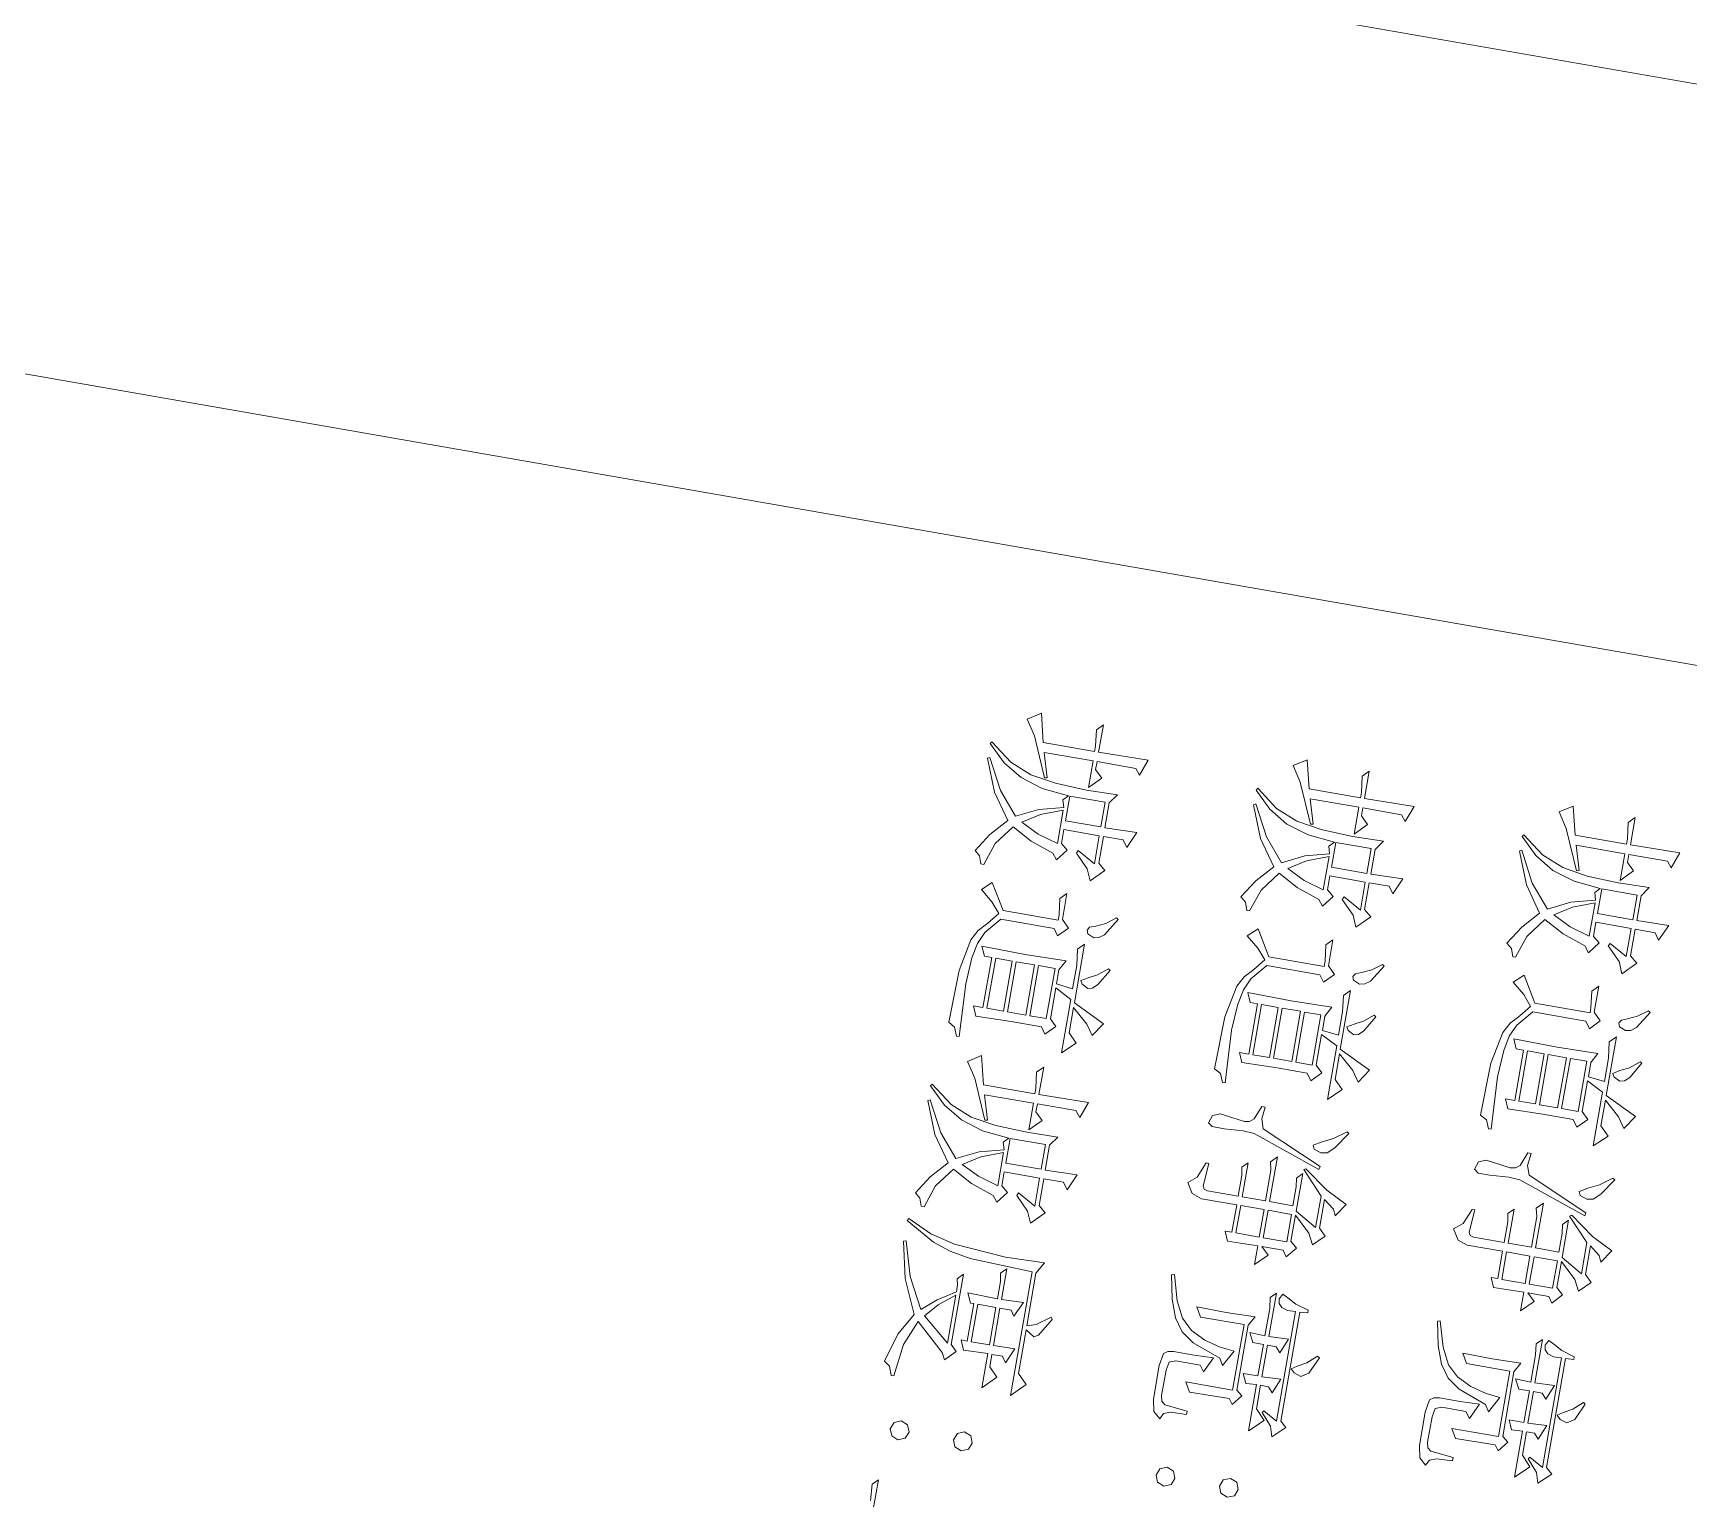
# Model space of a CAD drawing. Extents: x 274235 to 276654, y 142848 to 144425.
# Drawn here: x 276299.43 to 276301.675, y 143174.547 to 143176.533 of the extents above; entities that cross this region are included whole.
import ezdxf

# ---------------------------------------------------------------- set-up
doc = ezdxf.new("R2010")
doc.units = 0
doc.header["$LTSCALE"] = 1.5
doc.layers.get('0').update_dxf_attribs({"linetype": 'CONTINUOUS', "lineweight": 0})
doc.layers.add('_ACM-A-SITE-PAKG', color=1, linetype='CONTINUOUS', lineweight=5)
doc.layers.add('_ACM-A-WALL-FULL', color=6, linetype='CONTINUOUS', lineweight=13)

# ---------------------------------------------------------------- blocks, each defined once
blk = doc.blocks.new('acm_Parking_Truck - Midium Truck 中型货车-1440545-B1_Working')
at = {"layer": '_ACM-A-SITE-PAKG'}
for p, q in [((-1244.9, 9000), (-1244.9, 2287.2)), ((-968.6, 4874.3), (-990.7, 4882.6)), ((-990.7, 4882.6), (-989.8, 4814.6)), ((-976.9, 4867.9), (-968.6, 4874.3)), ((-869.3, 4874.4), (-891.4, 4884.4)), ((-891.4, 4884.4), (-890.5, 4840.5)), ((-878.5, 4868), (-869.3, 4874.4)), ((-770.9, 4879.8), (-772.7, 4877.2)), ((-772.7, 4877.2), (-762.8, 4864)), ((-747.4, 4865.1), (-770.9, 4879.8)), ((-701, 4880.8), (-702.8, 4878.1)), ((-702.8, 4878.1), (-692.3, 4865.2)), ((-679.4, 4867.8), (-701, 4880.8)), ((-628.3, 4884.4), (-649.5, 4840.5)), ((-609.9, 4871.9), (-628.3, 4884.4)), ((-624.2, 4862), (-609.9, 4871.9)), ((-539.1, 4871.6), (-541, 4868.8)), ((-516.7, 4856.3), (-539.1, 4871.6)), ((-443.5, 4884.4), (-458.2, 4855.2)), ((-426, 4872.3), (-443.5, 4884.4)), ((-434.3, 4868.6), (-426, 4872.3)), ((-232.9, 4884.4), (-234.7, 4881.7)), ((-234.7, 4881.7), (-223.2, 4869)), ((-209.9, 4873.9), (-232.9, 4884.4)), ((-203.4, 4864.2), (-209.9, 4873.9)), ((-976.9, 4814.6), (-976.9, 4867.9)), ((-924.5, 4840.5), (-937.4, 4849.7)), ((-937.4, 4849.7), (-936.4, 4807.1)), ((-878.5, 4840.5), (-878.5, 4868)), ((-833.4, 4850.6), (-841.7, 4840.5)), ((-816, 4833.2), (-833.4, 4850.6)), ((-762.8, 4864), (-757.1, 4851.3)), ((-757.1, 4851.3), (-753.9, 4843.2)), ((-742.4, 4858.3), (-747.4, 4865.1)), ((-744.7, 4842.3), (-741, 4851.2)), ((-741, 4851.2), (-742.4, 4858.3)), ((-692.3, 4865.2), (-686.3, 4853.1)), ((-686.3, 4853.1), (-680.8, 4844.2)), ((-673.6, 4861.4), (-679.4, 4867.8)), ((-676.2, 4846.9), (-672, 4855.3)), ((-672, 4855.3), (-673.6, 4861.4)), ((-643.1, 4840.5), (-624.2, 4862)), ((-596.1, 4852.5), (-608.1, 4840.5)), ((-579.6, 4835), (-596.1, 4852.5)), ((-541, 4868.8), (-528.8, 4852.3)), ((-528.8, 4852.3), (-521.7, 4837.7)), ((-508.3, 4847.3), (-516.7, 4856.3)), ((-458.2, 4855.2), (-482.1, 4822.5)), ((-480.3, 4819.7), (-449, 4849.1)), ((-449, 4849.1), (-405.8, 4849.1)), ((-445.3, 4854.6), (-434.3, 4868.6)), ((-405.8, 4854.6), (-445.3, 4854.6)), ((-405.8, 4849.1), (-423.2, 4819.3)), ((-396.6, 4863.8), (-405.8, 4854.6)), ((-381.9, 4849.2), (-396.6, 4863.8)), ((-396.6, 4841.5), (-381.9, 4849.2)), ((-293.6, 4858.6), (-298.9, 4840.5)), ((-289.9, 4858.6), (-293.6, 4858.6)), ((-289, 4847.6), (-289.9, 4858.6)), ((-223.2, 4869), (-216.3, 4856.9)), ((-216.3, 4856.9), (-211.7, 4849.5)), ((-211.7, 4849.5), (-206.7, 4854.6)), ((-206.7, 4854.6), (-203.4, 4864.2)), ((-131.7, 4855.9), (-139.1, 4847.6)), ((-116.1, 4839.3), (-131.7, 4855.9)), ((-890.5, 4840.5), (-924.5, 4840.5)), ((-924.5, 4835), (-890.5, 4835)), ((-924.5, 4786.4), (-924.5, 4835)), ((-890.5, 4835), (-890.5, 4786.4)), ((-841.7, 4840.5), (-878.5, 4840.5)), ((-878.5, 4786.4), (-878.5, 4835)), ((-878.5, 4835), (-839.9, 4835)), ((-839.9, 4835), (-853.7, 4810.2)), ((-850, 4808.3), (-831.4, 4826.5)), ((-831.4, 4826.5), (-816, 4833.2)), ((-753.9, 4843.2), (-749.7, 4840.5)), ((-749.7, 4840.5), (-744.7, 4842.3)), ((-649.5, 4840.5), (-730.4, 4840.5)), ((-730.4, 4840.5), (-722.1, 4832.2)), ((-722.1, 4832.2), (-700.1, 4835)), ((-700.1, 4835), (-667.9, 4835)), ((-680.8, 4844.2), (-676.2, 4846.9)), ((-667.9, 4835), (-670.6, 4812.3)), ((-665.1, 4812.3), (-653.2, 4835)), ((-653.2, 4835), (-579.6, 4835)), ((-608.1, 4840.5), (-643.1, 4840.5)), ((-488.5, 4840.8), (-525.3, 4756.1)), ((-521.7, 4837.7), (-515.2, 4826.7)), ((-517.1, 4745), (-483.9, 4839.9)), ((-515.2, 4826.7), (-510.2, 4829)), ((-510.2, 4829), (-506.9, 4838.6)), ((-506.9, 4838.6), (-508.3, 4847.3)), ((-483.9, 4839.9), (-488.5, 4840.8)), ((-417.7, 4819.3), (-396.6, 4841.5)), ((-373.6, 4828.5), (-381.9, 4819.3)), ((-359.8, 4816.5), (-373.6, 4828.5)), ((-305.5, 4828.3), (-309.2, 4820.9)), ((-298.9, 4840.5), (-305.5, 4828.3)), ((-291.3, 4822.7), (-288.6, 4830.8)), ((-139.1, 4847.6), (-289, 4847.6)), ((-288.6, 4830.8), (-289, 4842.1)), ((-289, 4842.1), (-138.1, 4842.1)), ((-230.1, 4830.7), (-250.3, 4838.9)), ((-250.3, 4838.9), (-249.4, 4812.3)), ((-237.5, 4824.2), (-230.1, 4830.7)), ((-174.9, 4829.7), (-195.2, 4838)), ((-195.2, 4838), (-194.2, 4812.3)), ((-182.3, 4823.3), (-174.9, 4829.7)), ((-138.1, 4842.1), (-149.2, 4822.7)), ((-146.4, 4820.9), (-130.1, 4835.2)), ((-130.1, 4835.2), (-116.1, 4839.3)), ((-989.8, 4814.6), (-1027.5, 4814.6)), ((-1027.5, 4814.6), (-1019.2, 4806.3)), ((-1019.2, 4806.3), (-997.1, 4809.1)), ((-997.1, 4809.1), (-989.8, 4809.1)), ((-989.8, 4809.1), (-989.8, 4738.3)), ((-965.9, 4814.6), (-976.9, 4814.6)), ((-976.9, 4742), (-976.9, 4809.1)), ((-976.9, 4809.1), (-940.1, 4809.1)), ((-955.8, 4824.7), (-965.9, 4814.6)), ((-940.1, 4809.1), (-955.8, 4824.7)), ((-936.4, 4807.1), (-938.3, 4764)), ((-853.7, 4810.2), (-850, 4808.3)), ((-758, 4805.2), (-793.9, 4805.2)), ((-793.9, 4805.2), (-785.6, 4796.9)), ((-747.9, 4815.3), (-758, 4805.2)), ((-735, 4802.5), (-747.9, 4815.3)), ((-690, 4812.3), (-703.8, 4819.6)), ((-703.8, 4819.6), (-702.8, 4763.6)), ((-690.9, 4806.7), (-621.9, 4806.7)), ((-690.9, 4784), (-690.9, 4806.7)), ((-670.6, 4812.3), (-690, 4812.3)), ((-622.8, 4812.3), (-665.1, 4812.3)), ((-613.6, 4821.5), (-622.8, 4812.3)), ((-621.9, 4806.7), (-621.9, 4784)), ((-600.7, 4808.5), (-613.6, 4821.5)), ((-609.9, 4802.1), (-600.7, 4808.5)), ((-482.1, 4822.5), (-480.3, 4819.7)), ((-423.2, 4819.3), (-474.7, 4819.3)), ((-474.7, 4819.3), (-467.4, 4812)), ((-467.4, 4812), (-455.4, 4813.8)), ((-455.4, 4813.8), (-429.7, 4813.8)), ((-429.7, 4813.8), (-429.7, 4781.7)), ((-381.9, 4819.3), (-417.7, 4819.3)), ((-417.7, 4813.8), (-380, 4813.8)), ((-417.7, 4781.7), (-417.7, 4813.8)), ((-380, 4813.8), (-380, 4781.7)), ((-368.1, 4810.9), (-359.8, 4816.5)), ((-368.1, 4781.8), (-368.1, 4810.9)), ((-309.2, 4820.9), (-302.3, 4817.2)), ((-249.4, 4812.3), (-309.2, 4812.3)), ((-309.2, 4812.3), (-301.8, 4804.9)), ((-302.3, 4817.2), (-296.1, 4818.1)), ((-301.8, 4804.9), (-287.1, 4806.7)), ((-296.1, 4818.1), (-291.3, 4822.7)), ((-287.1, 4806.7), (-249.4, 4806.7)), ((-249.4, 4806.7), (-250.3, 4785.6)), ((-237.5, 4812.3), (-237.5, 4824.2)), ((-194.2, 4812.3), (-237.5, 4812.3)), ((-237.5, 4792), (-237.5, 4806.7)), ((-237.5, 4806.7), (-194.2, 4806.7)), ((-194.2, 4806.7), (-194.2, 4786.5)), ((-182.3, 4812.3), (-182.3, 4823.3)), ((-150.1, 4812.3), (-182.3, 4812.3)), ((-182.3, 4806.7), (-118.8, 4806.7)), ((-181.4, 4792), (-182.3, 4806.7)), ((-136.3, 4825.1), (-150.1, 4812.3)), ((-149.2, 4822.7), (-146.4, 4820.9)), ((-118.8, 4806.7), (-136.3, 4825.1)), ((-928.3, 4747.7), (-924.5, 4784.5)), ((-890.5, 4786.4), (-924.5, 4786.4)), ((-924.5, 4784.5), (-918, 4778.1)), ((-859.2, 4786.4), (-878.5, 4786.4)), ((-851.8, 4795.6), (-859.2, 4786.4)), ((-836.2, 4783.6), (-851.8, 4795.6)), ((-844.5, 4777.1), (-836.2, 4783.6)), ((-785.6, 4796.9), (-763.5, 4799.7)), ((-763.5, 4799.7), (-756.2, 4799.7)), ((-756.2, 4799.7), (-756.2, 4723.9)), ((-744.2, 4796.1), (-735, 4802.5)), ((-744.2, 4723), (-744.2, 4796.1)), ((-621.9, 4784), (-690.9, 4784)), ((-609.9, 4760.4), (-609.9, 4802.1)), ((-429.7, 4781.7), (-491.3, 4781.7)), ((-491.3, 4781.7), (-483, 4773.4)), ((-380, 4781.7), (-417.7, 4781.7)), ((-357.9, 4792.1), (-368.1, 4781.8)), ((-342.3, 4776.1), (-357.9, 4792.1)), ((-259.5, 4781.7), (-272.4, 4789)), ((-272.4, 4789), (-271.5, 4749.5)), ((-170.3, 4781.7), (-259.5, 4781.7)), ((-250.3, 4785.6), (-237.5, 4792)), ((-194.2, 4786.5), (-181.4, 4792)), ((-163.9, 4789.9), (-170.3, 4781.7)), ((-150.1, 4778.9), (-163.9, 4789.9)), ((-938.3, 4764), (-943.8, 4729.6)), ((-918, 4778.1), (-907.9, 4780.8)), ((-907.9, 4780.8), (-899.4, 4748.2)), ((-904.3, 4780.8), (-858.3, 4780.8)), ((-893.2, 4751.6), (-904.3, 4780.8)), ((-858.3, 4780.8), (-866.5, 4753)), ((-855.5, 4745.2), (-844.5, 4777.1)), ((-702.8, 4763.6), (-703.8, 4704)), ((-690.9, 4778.5), (-621.9, 4778.5)), ((-690.9, 4753.4), (-690.9, 4778.5)), ((-621.9, 4778.5), (-621.9, 4753.4)), ((-609, 4712.3), (-609.9, 4760.4)), ((-483, 4773.4), (-472, 4776.1)), ((-472, 4776.1), (-429.7, 4776.1)), ((-429.7, 4776.1), (-429.7, 4744)), ((-417.7, 4776.1), (-380, 4776.1)), ((-417.7, 4744), (-417.7, 4776.1)), ((-380, 4776.1), (-380, 4744)), ((-367.1, 4734.8), (-368.1, 4776.1)), ((-368.1, 4776.1), (-342.3, 4776.1)), ((-259.5, 4716.4), (-259.5, 4776.1)), ((-259.5, 4776.1), (-169.4, 4776.1)), ((-221.8, 4769), (-223.8, 4749.5)), ((-199.8, 4757), (-221.8, 4769)), ((-169.4, 4776.1), (-169.4, 4711.8)), ((-157.5, 4773.4), (-150.1, 4778.9)), ((-156.5, 4719.1), (-157.5, 4773.4)), ((-989.8, 4738.3), (-1028.4, 4729.1)), ((-996.9, 4724.9), (-942.9, 4748.4)), ((-943.8, 4752.1), (-976.9, 4742)), ((-942.9, 4748.4), (-943.8, 4752.1)), ((-937.8, 4716.9), (-928.3, 4747.7)), ((-899.4, 4748.2), (-884.9, 4718.8)), ((-878.5, 4728.4), (-893.2, 4751.6)), ((-866.5, 4753), (-878.5, 4728.4)), ((-870.2, 4717.8), (-855.5, 4745.2)), ((-621.9, 4753.4), (-690.9, 4753.4)), ((-690.9, 4747.9), (-621.9, 4747.9)), ((-690.9, 4725.1), (-690.9, 4747.9)), ((-621.9, 4747.9), (-621.9, 4725.1)), ((-538.2, 4751.9), (-554.8, 4753.8)), ((-554.8, 4753.8), (-554.8, 4749.1)), ((-554.8, 4749.1), (-536.4, 4741.8)), ((-525.3, 4756.1), (-538.2, 4751.9)), ((-536.4, 4741.8), (-532, 4736.2)), ((-532, 4736.2), (-530.9, 4729.2)), ((-518, 4729.7), (-517.1, 4745)), ((-429.7, 4744), (-476.6, 4744)), ((-476.6, 4744), (-469.2, 4736.6)), ((-469.2, 4736.6), (-458.2, 4738.5)), ((-458.2, 4738.5), (-429.7, 4738.5)), ((-429.7, 4738.5), (-429.7, 4696.3)), ((-380, 4744), (-417.7, 4744)), ((-417.7, 4689.8), (-417.7, 4738.5)), ((-417.7, 4738.5), (-380, 4738.5)), ((-380, 4738.5), (-380, 4729.3)), ((-271.5, 4749.5), (-272.4, 4709)), ((-223.8, 4749.5), (-229.6, 4727.6)), ((-223.2, 4712.4), (-209, 4751.5)), ((-209, 4751.5), (-199.8, 4757)), ((-186.9, 4733.2), (-208, 4743.4)), ((-208, 4743.4), (-207.1, 4716.7)), ((-1028.4, 4729.1), (-1017.4, 4711.6)), ((-1017.4, 4711.6), (-996.9, 4724.9)), ((-943.8, 4729.6), (-956.2, 4699.5)), ((-953.6, 4690.8), (-937.8, 4716.9)), ((-884.9, 4718.8), (-916, 4692.4)), ((-843.6, 4697.7), (-870.2, 4717.8)), ((-756.2, 4723.9), (-791.1, 4702.8)), ((-765.4, 4707), (-751.1, 4718.8)), ((-751.1, 4718.8), (-735.9, 4706.5)), ((-722.6, 4704.7), (-744.2, 4723)), ((-621.9, 4725.1), (-690.9, 4725.1)), ((-690.9, 4709.5), (-690.9, 4719.6)), ((-690.9, 4719.6), (-621.9, 4719.6)), ((-621.9, 4719.6), (-621.9, 4706.8)), ((-530.9, 4729.2), (-534.5, 4702.8)), ((-516.1, 4703.8), (-518, 4729.7)), ((-380, 4729.3), (-367.1, 4734.8)), ((-272.4, 4709), (-259.5, 4716.4)), ((-229.6, 4727.6), (-239.5, 4707.4)), ((-207.1, 4716.7), (-207.1, 4688.2)), ((-195.2, 4726.8), (-186.9, 4733.2)), ((-195.2, 4693.7), (-195.2, 4726.8)), ((-169.4, 4711.8), (-156.5, 4719.1)), ((-130.8, 4720.4), (-134, 4689.1)), ((-126.2, 4720.4), (-130.8, 4720.4)), ((-125.3, 4698.3), (-126.2, 4720.4)), ((-956.2, 4699.5), (-978.7, 4669.7)), ((-916, 4692.4), (-957.6, 4670.6)), ((-912.3, 4685.1), (-877.6, 4709.2)), ((-877.6, 4709.2), (-854.6, 4688.5)), ((-813.2, 4687.3), (-843.6, 4697.7)), ((-791.1, 4702.8), (-779.2, 4690.1)), ((-779.2, 4690.1), (-765.4, 4707)), ((-735.9, 4706.5), (-723.9, 4695.4)), ((-723.9, 4695.4), (-709.7, 4687.8)), ((-706.3, 4697.3), (-722.6, 4704.7)), ((-685.8, 4693.3), (-706.3, 4697.3)), ((-703.8, 4704), (-690.9, 4709.5)), ((-649.5, 4691), (-685.8, 4693.3)), ((-577.8, 4694.7), (-649.5, 4691)), ((-621.9, 4706.8), (-609, 4712.3)), ((-577.8, 4691), (-577.8, 4694.7)), ((-534.5, 4702.8), (-535.4, 4695.4)), ((-535.4, 4695.4), (-531.3, 4685.3)), ((-516.4, 4687.6), (-516.1, 4703.8)), ((-435.2, 4689.4), (-466.5, 4691.7)), ((-466.5, 4691.7), (-466.5, 4688)), ((-431.1, 4691.3), (-435.2, 4689.4)), ((-429.7, 4696.3), (-431.1, 4691.3)), ((-253.6, 4692.7), (-275.7, 4681.4)), ((-239.5, 4707.4), (-253.6, 4692.7)), ((-252.6, 4683), (-235.4, 4695.2)), ((-235.4, 4695.2), (-223.2, 4712.4)), ((-191.9, 4685), (-195.2, 4693.7)), ((-122, 4689.6), (-125.3, 4698.3)), ((-978.7, 4669.7), (-976, 4667.8)), ((-976, 4667.8), (-953.6, 4690.8)), ((-957.6, 4670.6), (-955.8, 4667.8)), ((-955.8, 4667.8), (-912.3, 4685.1)), ((-854.6, 4688.5), (-829.8, 4672.4)), ((-829.8, 4672.4), (-823.8, 4679.8)), ((-823.8, 4679.8), (-813.2, 4683.5)), ((-813.2, 4683.5), (-813.2, 4687.3)), ((-709.7, 4687.8), (-666, 4679.1)), ((-666, 4679.1), (-594.3, 4677.3)), ((-594.3, 4677.3), (-589.3, 4686.2)), ((-589.3, 4686.2), (-577.8, 4691)), ((-531.3, 4685.3), (-520.7, 4681.6)), ((-520.7, 4681.6), (-516.4, 4687.6)), ((-466.5, 4688), (-445.5, 4679.3)), ((-445.5, 4679.3), (-436.1, 4667.8)), ((-436.1, 4667.8), (-422.3, 4676.6)), ((-422.3, 4676.6), (-417.7, 4689.8)), ((-275.7, 4681.4), (-310.1, 4671.5)), ((-310.1, 4671.5), (-309.2, 4667.8)), ((-309.2, 4667.8), (-276.7, 4674.4)), ((-276.7, 4674.4), (-252.6, 4683)), ((-207.1, 4688.2), (-206.1, 4680.6)), ((-206.1, 4680.6), (-202.1, 4675.5)), ((-202.1, 4675.5), (-185, 4672.5)), ((-180.4, 4682.7), (-191.9, 4685)), ((-185, 4672.5), (-139.1, 4672.5)), ((-145.5, 4682.7), (-180.4, 4682.7)), ((-138, 4684.3), (-145.5, 4682.7)), ((-139.1, 4672.5), (-122.7, 4675.8)), ((-134, 4689.1), (-138, 4684.3)), ((-122.7, 4675.8), (-114.2, 4685.4)), ((-114.2, 4685.4), (-122, 4689.6)), ((-968.6, 4508.4), (-990.7, 4516.7)), ((-990.7, 4516.7), (-989.8, 4448.7)), ((-869.3, 4508.4), (-891.4, 4518.5)), ((-891.4, 4518.5), (-890.5, 4474.6)), ((-770.9, 4513.9), (-772.7, 4511.2)), ((-747.4, 4499.2), (-770.9, 4513.9)), ((-701, 4514.8), (-702.8, 4512.2)), ((-702.8, 4512.2), (-692.3, 4499.2)), ((-679.4, 4501.9), (-701, 4514.8)), ((-628.3, 4518.5), (-649.5, 4474.6)), ((-609.9, 4506), (-628.3, 4518.5)), ((-443.5, 4518.5), (-458.2, 4489.3)), ((-426, 4506.4), (-443.5, 4518.5)), ((-232.9, 4518.5), (-234.7, 4515.8)), ((-234.7, 4515.8), (-223.2, 4503.1)), ((-209.9, 4507.9), (-232.9, 4518.5)), ((-976.9, 4502), (-968.6, 4508.4)), ((-976.9, 4448.7), (-976.9, 4502)), ((-878.5, 4502), (-869.3, 4508.4)), ((-878.5, 4474.6), (-878.5, 4502)), ((-772.7, 4511.2), (-762.8, 4498.1)), ((-762.8, 4498.1), (-757.1, 4485.3)), ((-742.4, 4492.4), (-747.4, 4499.2)), ((-741, 4485.3), (-742.4, 4492.4)), ((-692.3, 4499.2), (-686.3, 4487.2)), ((-673.6, 4495.4), (-679.4, 4501.9)), ((-676.2, 4480.9), (-672, 4489.4)), ((-672, 4489.4), (-673.6, 4495.4)), ((-643.1, 4474.6), (-624.2, 4496.1)), ((-624.2, 4496.1), (-609.9, 4506)), ((-539.1, 4505.6), (-541, 4502.9)), ((-541, 4502.9), (-528.8, 4486.4)), ((-516.7, 4490.4), (-539.1, 4505.6)), ((-508.3, 4481.4), (-516.7, 4490.4)), ((-458.2, 4489.3), (-482.1, 4456.5)), ((-445.3, 4488.7), (-434.3, 4502.7)), ((-434.3, 4502.7), (-426, 4506.4)), ((-396.6, 4497.9), (-405.8, 4488.7)), ((-381.9, 4483.3), (-396.6, 4497.9)), ((-293.6, 4492.7), (-298.9, 4474.5)), ((-289.9, 4492.7), (-293.6, 4492.7)), ((-289, 4481.7), (-289.9, 4492.7)), ((-223.2, 4503.1), (-216.3, 4490.9)), ((-216.3, 4490.9), (-211.7, 4483.6)), ((-203.4, 4498.3), (-209.9, 4507.9)), ((-206.7, 4488.6), (-203.4, 4498.3)), ((-131.7, 4489.9), (-139.1, 4481.7)), ((-116.1, 4473.4), (-131.7, 4489.9)), ((-924.5, 4474.6), (-937.4, 4483.8)), ((-937.4, 4483.8), (-936.4, 4441.2)), ((-890.5, 4474.6), (-924.5, 4474.6)), ((-924.5, 4469.1), (-890.5, 4469.1)), ((-924.5, 4420.4), (-924.5, 4469.1)), ((-890.5, 4469.1), (-890.5, 4420.4)), ((-841.7, 4474.6), (-878.5, 4474.6)), ((-878.5, 4420.4), (-878.5, 4469.1)), ((-878.5, 4469.1), (-839.9, 4469.1)), ((-839.9, 4469.1), (-853.7, 4444.2)), ((-833.4, 4484.7), (-841.7, 4474.6)), ((-816, 4467.2), (-833.4, 4484.7)), ((-831.4, 4460.6), (-816, 4467.2)), ((-757.1, 4485.3), (-753.9, 4477.3)), ((-753.9, 4477.3), (-749.7, 4474.6)), ((-749.7, 4474.6), (-744.7, 4476.4)), ((-744.7, 4476.4), (-741, 4485.3)), ((-649.5, 4474.6), (-730.4, 4474.6)), ((-730.4, 4474.6), (-722.1, 4466.3)), ((-722.1, 4466.3), (-700.1, 4469.1)), ((-700.1, 4469.1), (-667.9, 4469.1)), ((-686.3, 4487.2), (-680.8, 4478.3)), ((-680.8, 4478.3), (-676.2, 4480.9)), ((-667.9, 4469.1), (-670.6, 4446.3)), ((-665.1, 4446.3), (-653.2, 4469.1)), ((-653.2, 4469.1), (-579.6, 4469.1)), ((-608.1, 4474.6), (-643.1, 4474.6)), ((-596.1, 4486.5), (-608.1, 4474.6)), ((-579.6, 4469.1), (-596.1, 4486.5)), ((-528.8, 4486.4), (-521.7, 4471.8)), ((-488.5, 4474.9), (-525.3, 4390.2)), ((-521.7, 4471.8), (-515.2, 4460.8)), ((-517.1, 4379.1), (-483.9, 4474)), ((-510.2, 4463), (-506.9, 4472.7)), ((-506.9, 4472.7), (-508.3, 4481.4)), ((-483.9, 4474), (-488.5, 4474.9)), ((-480.3, 4453.8), (-449, 4483.2)), ((-449, 4483.2), (-405.8, 4483.2)), ((-405.8, 4488.7), (-445.3, 4488.7)), ((-405.8, 4483.2), (-423.2, 4453.4)), ((-417.7, 4453.4), (-396.6, 4475.6)), ((-396.6, 4475.6), (-381.9, 4483.3)), ((-298.9, 4474.5), (-305.5, 4462.3)), ((-139.1, 4481.7), (-289, 4481.7)), ((-288.6, 4464.9), (-289, 4476.1)), ((-289, 4476.1), (-138.1, 4476.1)), ((-230.1, 4464.7), (-250.3, 4473)), ((-250.3, 4473), (-249.4, 4446.3)), ((-211.7, 4483.6), (-206.7, 4488.6)), ((-174.9, 4463.8), (-195.2, 4472.1)), ((-195.2, 4472.1), (-194.2, 4446.3)), ((-138.1, 4476.1), (-149.2, 4456.8)), ((-146.4, 4455), (-130.1, 4469.2)), ((-130.1, 4469.2), (-116.1, 4473.4)), ((-989.8, 4448.7), (-1027.5, 4448.7)), ((-1027.5, 4448.7), (-1019.2, 4440.4)), ((-965.9, 4448.7), (-976.9, 4448.7)), ((-955.8, 4458.8), (-965.9, 4448.7)), ((-940.1, 4443.2), (-955.8, 4458.8)), ((-853.7, 4444.2), (-850, 4442.4)), ((-850, 4442.4), (-831.4, 4460.6)), ((-747.9, 4449.4), (-758, 4439.3)), ((-735, 4436.6), (-747.9, 4449.4)), ((-690, 4446.3), (-703.8, 4453.7)), ((-703.8, 4453.7), (-702.8, 4397.7)), ((-670.6, 4446.3), (-690, 4446.3)), ((-622.8, 4446.3), (-665.1, 4446.3)), ((-613.6, 4455.5), (-622.8, 4446.3)), ((-600.7, 4442.6), (-613.6, 4455.5)), ((-515.2, 4460.8), (-510.2, 4463)), ((-482.1, 4456.5), (-480.3, 4453.8)), ((-423.2, 4453.4), (-474.7, 4453.4)), ((-474.7, 4453.4), (-467.4, 4446)), ((-467.4, 4446), (-455.4, 4447.9)), ((-455.4, 4447.9), (-429.7, 4447.9)), ((-429.7, 4447.9), (-429.7, 4415.7)), ((-381.9, 4453.4), (-417.7, 4453.4)), ((-417.7, 4447.9), (-380, 4447.9)), ((-417.7, 4415.7), (-417.7, 4447.9)), ((-373.6, 4462.6), (-381.9, 4453.4)), ((-380, 4447.9), (-380, 4415.7)), ((-359.8, 4450.6), (-373.6, 4462.6)), ((-368.1, 4444.9), (-359.8, 4450.6)), ((-368.1, 4415.8), (-368.1, 4444.9)), ((-305.5, 4462.3), (-309.2, 4455)), ((-309.2, 4455), (-302.3, 4451.3)), ((-249.4, 4446.3), (-309.2, 4446.3)), ((-309.2, 4446.3), (-301.8, 4439)), ((-302.3, 4451.3), (-296.1, 4452.2)), ((-296.1, 4452.2), (-291.3, 4456.8)), ((-291.3, 4456.8), (-288.6, 4464.9)), ((-237.5, 4458.3), (-230.1, 4464.7)), ((-237.5, 4446.3), (-237.5, 4458.3)), ((-194.2, 4446.3), (-237.5, 4446.3)), ((-182.3, 4457.4), (-174.9, 4463.8)), ((-182.3, 4446.3), (-182.3, 4457.4)), ((-150.1, 4446.3), (-182.3, 4446.3)), ((-136.3, 4459.2), (-150.1, 4446.3)), ((-149.2, 4456.8), (-146.4, 4455)), ((-118.8, 4440.8), (-136.3, 4459.2)), ((-1019.2, 4440.4), (-997.1, 4443.2)), ((-997.1, 4443.2), (-989.8, 4443.2)), ((-989.8, 4443.2), (-989.8, 4372.4)), ((-976.9, 4376), (-976.9, 4443.2)), ((-976.9, 4443.2), (-940.1, 4443.2)), ((-936.4, 4441.2), (-938.3, 4398.1)), ((-851.8, 4429.6), (-859.2, 4420.4)), ((-836.2, 4417.6), (-851.8, 4429.6)), ((-758, 4439.3), (-793.9, 4439.3)), ((-793.9, 4439.3), (-785.6, 4431)), ((-785.6, 4431), (-763.5, 4433.8)), ((-763.5, 4433.8), (-756.2, 4433.8)), ((-756.2, 4433.8), (-756.2, 4357.9)), ((-744.2, 4430.2), (-735, 4436.6)), ((-744.2, 4357.1), (-744.2, 4430.2)), ((-690.9, 4440.8), (-621.9, 4440.8)), ((-690.9, 4418.1), (-690.9, 4440.8)), ((-621.9, 4440.8), (-621.9, 4418.1)), ((-609.9, 4436.1), (-600.7, 4442.6)), ((-609.9, 4394.5), (-609.9, 4436.1)), ((-357.9, 4426.2), (-368.1, 4415.8)), ((-342.3, 4410.2), (-357.9, 4426.2)), ((-301.8, 4439), (-287.1, 4440.8)), ((-287.1, 4440.8), (-249.4, 4440.8)), ((-259.5, 4415.7), (-272.4, 4423.1)), ((-272.4, 4423.1), (-271.5, 4383.5)), ((-249.4, 4440.8), (-250.3, 4419.7)), ((-250.3, 4419.7), (-237.5, 4426.1)), ((-237.5, 4426.1), (-237.5, 4440.8)), ((-237.5, 4440.8), (-194.2, 4440.8)), ((-194.2, 4440.8), (-194.2, 4420.6)), ((-194.2, 4420.6), (-181.4, 4426.1)), ((-182.3, 4440.8), (-118.8, 4440.8)), ((-181.4, 4426.1), (-182.3, 4440.8)), ((-163.9, 4424), (-170.3, 4415.7)), ((-150.1, 4413), (-163.9, 4424)), ((-47.4, 4437.1), (-51.1, 4427.9)), ((-51.1, 4427.9), (-47.4, 4418.6)), ((-38.1, 4440.8), (-47.4, 4437.1)), ((-28.9, 4437.1), (-38.1, 4440.8)), ((-25.2, 4427.9), (-28.9, 4437.1)), ((-28.9, 4418.6), (-25.2, 4427.9)), ((-928.3, 4381.8), (-924.5, 4418.6)), ((-890.5, 4420.4), (-924.5, 4420.4)), ((-924.5, 4418.6), (-918, 4412.2)), ((-918, 4412.2), (-907.9, 4414.9)), ((-907.9, 4414.9), (-899.4, 4382.3)), ((-904.3, 4414.9), (-858.3, 4414.9)), ((-893.2, 4385.7), (-904.3, 4414.9)), ((-859.2, 4420.4), (-878.5, 4420.4)), ((-858.3, 4414.9), (-866.5, 4387.1)), ((-855.5, 4379.2), (-844.5, 4411.2)), ((-844.5, 4411.2), (-836.2, 4417.6)), ((-621.9, 4418.1), (-690.9, 4418.1)), ((-690.9, 4412.6), (-621.9, 4412.6)), ((-690.9, 4387.5), (-690.9, 4412.6)), ((-621.9, 4412.6), (-621.9, 4387.5)), ((-429.7, 4415.7), (-491.3, 4415.7)), ((-491.3, 4415.7), (-483, 4407.5)), ((-483, 4407.5), (-472, 4410.2)), ((-472, 4410.2), (-429.7, 4410.2)), ((-429.7, 4410.2), (-429.7, 4378.1)), ((-380, 4415.7), (-417.7, 4415.7)), ((-417.7, 4410.2), (-380, 4410.2)), ((-417.7, 4378.1), (-417.7, 4410.2)), ((-380, 4410.2), (-380, 4378.1)), ((-367.1, 4368.9), (-368.1, 4410.2)), ((-368.1, 4410.2), (-342.3, 4410.2)), ((-170.3, 4415.7), (-259.5, 4415.7)), ((-259.5, 4350.4), (-259.5, 4410.2)), ((-259.5, 4410.2), (-169.4, 4410.2)), ((-221.8, 4403.1), (-223.8, 4383.5)), ((-199.8, 4391.1), (-221.8, 4403.1)), ((-169.4, 4410.2), (-169.4, 4345.8)), ((-157.5, 4407.5), (-150.1, 4413)), ((-156.5, 4353.2), (-157.5, 4407.5)), ((-47.4, 4418.6), (-38.1, 4414.9)), ((-38.1, 4414.9), (-28.9, 4418.6)), ((-996.9, 4359), (-942.9, 4382.5)), ((-943.8, 4386.2), (-976.9, 4376)), ((-938.3, 4398.1), (-943.8, 4363.6)), ((-942.9, 4382.5), (-943.8, 4386.2)), ((-937.8, 4351), (-928.3, 4381.8)), ((-899.4, 4382.3), (-884.9, 4352.9)), ((-878.5, 4362.5), (-893.2, 4385.7)), ((-866.5, 4387.1), (-878.5, 4362.5)), ((-870.2, 4351.9), (-855.5, 4379.2)), ((-702.8, 4397.7), (-703.8, 4338.1)), ((-621.9, 4387.5), (-690.9, 4387.5)), ((-690.9, 4382), (-621.9, 4382)), ((-690.9, 4359.2), (-690.9, 4382)), ((-621.9, 4382), (-621.9, 4359.2)), ((-609, 4346.3), (-609.9, 4394.5)), ((-538.2, 4386), (-554.8, 4387.8)), ((-554.8, 4387.8), (-554.8, 4383.2)), ((-554.8, 4383.2), (-536.4, 4375.9)), ((-525.3, 4390.2), (-538.2, 4386)), ((-518, 4363.8), (-517.1, 4379.1)), ((-429.7, 4378.1), (-476.6, 4378.1)), ((-476.6, 4378.1), (-469.2, 4370.7)), ((-380, 4378.1), (-417.7, 4378.1)), ((-271.5, 4383.5), (-272.4, 4343.1)), ((-223.8, 4383.5), (-229.6, 4361.7)), ((-223.2, 4346.5), (-209, 4385.6)), ((-209, 4385.6), (-199.8, 4391.1)), ((-186.9, 4367.3), (-208, 4377.4)), ((-208, 4377.4), (-207.1, 4350.8)), ((-989.8, 4372.4), (-1028.4, 4363.2)), ((-1028.4, 4363.2), (-1017.4, 4345.7)), ((-1017.4, 4345.7), (-996.9, 4359)), ((-943.8, 4363.6), (-956.2, 4333.6)), ((-756.2, 4357.9), (-791.1, 4336.9)), ((-722.6, 4338.8), (-744.2, 4357.1)), ((-621.9, 4359.2), (-690.9, 4359.2)), ((-536.4, 4375.9), (-532, 4370.3)), ((-530.9, 4363.3), (-534.5, 4336.9)), ((-532, 4370.3), (-530.9, 4363.3)), ((-516.1, 4337.9), (-518, 4363.8)), ((-469.2, 4370.7), (-458.2, 4372.5)), ((-458.2, 4372.5), (-429.7, 4372.5)), ((-429.7, 4372.5), (-429.7, 4330.3)), ((-417.7, 4323.9), (-417.7, 4372.5)), ((-417.7, 4372.5), (-380, 4372.5)), ((-380, 4372.5), (-380, 4363.3)), ((-380, 4363.3), (-367.1, 4368.9)), ((-229.6, 4361.7), (-239.5, 4341.5)), ((-195.2, 4360.9), (-186.9, 4367.3)), ((-195.2, 4327.8), (-195.2, 4360.9)), ((-956.2, 4333.6), (-978.7, 4303.7)), ((-953.6, 4324.8), (-937.8, 4351)), ((-884.9, 4352.9), (-916, 4326.5)), ((-912.3, 4319.2), (-877.6, 4343.3)), ((-877.6, 4343.3), (-854.6, 4322.6)), ((-843.6, 4331.8), (-870.2, 4351.9)), ((-791.1, 4336.9), (-779.2, 4324.1)), ((-779.2, 4324.1), (-765.4, 4341)), ((-765.4, 4341), (-751.1, 4352.9)), ((-751.1, 4352.9), (-735.9, 4340.6)), ((-735.9, 4340.6), (-723.9, 4329.5)), ((-706.3, 4331.4), (-722.6, 4338.8)), ((-703.8, 4338.1), (-690.9, 4343.6)), ((-690.9, 4343.6), (-690.9, 4353.7)), ((-690.9, 4353.7), (-621.9, 4353.7)), ((-621.9, 4353.7), (-621.9, 4340.8)), ((-621.9, 4340.8), (-609, 4346.3)), ((-534.5, 4336.9), (-535.4, 4329.5)), ((-516.4, 4321.7), (-516.1, 4337.9)), ((-272.4, 4343.1), (-259.5, 4350.4)), ((-239.5, 4341.5), (-253.6, 4326.7)), ((-235.4, 4329.3), (-223.2, 4346.5)), ((-207.1, 4350.8), (-207.1, 4322.3)), ((-169.4, 4345.8), (-156.5, 4353.2)), ((-130.8, 4354.4), (-134, 4323.2)), ((-126.2, 4354.4), (-130.8, 4354.4)), ((-125.3, 4332.4), (-126.2, 4354.4)), ((-122, 4323.6), (-125.3, 4332.4)), ((-47.4, 4350), (-51.1, 4340.8)), ((-51.1, 4340.8), (-47.4, 4331.5)), ((-38.1, 4353.7), (-47.4, 4350)), ((-28.9, 4350), (-38.1, 4353.7)), ((-25.2, 4340.8), (-28.9, 4350)), ((-28.9, 4331.5), (-25.2, 4340.8)), ((-976, 4301.9), (-953.6, 4324.8)), ((-916, 4326.5), (-957.6, 4304.7)), ((-955.8, 4301.9), (-912.3, 4319.2)), ((-854.6, 4322.6), (-829.8, 4306.5)), ((-813.2, 4321.3), (-843.6, 4331.8)), ((-829.8, 4306.5), (-823.8, 4313.9)), ((-823.8, 4313.9), (-813.2, 4317.6)), ((-813.2, 4317.6), (-813.2, 4321.3)), ((-723.9, 4329.5), (-709.7, 4321.8)), ((-709.7, 4321.8), (-666, 4313.1)), ((-685.8, 4327.4), (-706.3, 4331.4)), ((-649.5, 4325.1), (-685.8, 4327.4)), ((-666, 4313.1), (-594.3, 4311.3)), ((-577.8, 4328.8), (-649.5, 4325.1)), ((-594.3, 4311.3), (-589.3, 4320.3)), ((-589.3, 4320.3), (-577.8, 4325.1)), ((-577.8, 4325.1), (-577.8, 4328.8)), ((-535.4, 4329.5), (-531.3, 4319.4)), ((-531.3, 4319.4), (-520.7, 4315.7)), ((-520.7, 4315.7), (-516.4, 4321.7)), ((-435.2, 4323.5), (-466.5, 4325.7)), ((-466.5, 4325.7), (-466.5, 4322.1)), ((-466.5, 4322.1), (-445.5, 4313.4)), ((-445.5, 4313.4), (-436.1, 4301.9)), ((-436.1, 4301.9), (-422.3, 4310.6)), ((-431.1, 4325.4), (-435.2, 4323.5)), ((-429.7, 4330.3), (-431.1, 4325.4)), ((-422.3, 4310.6), (-417.7, 4323.9)), ((-275.7, 4315.5), (-310.1, 4305.6)), ((-276.7, 4308.5), (-252.6, 4317.1)), ((-253.6, 4326.7), (-275.7, 4315.5)), ((-252.6, 4317.1), (-235.4, 4329.3)), ((-207.1, 4322.3), (-206.1, 4314.7)), ((-206.1, 4314.7), (-202.1, 4309.6)), ((-202.1, 4309.6), (-185, 4306.6)), ((-191.9, 4319), (-195.2, 4327.8)), ((-180.4, 4316.7), (-191.9, 4319)), ((-145.5, 4316.7), (-180.4, 4316.7)), ((-138, 4318.3), (-145.5, 4316.7)), ((-139.1, 4306.6), (-122.7, 4309.8)), ((-134, 4323.2), (-138, 4318.3)), ((-122.7, 4309.8), (-114.2, 4319.5)), ((-114.2, 4319.5), (-122, 4323.6)), ((-47.4, 4331.5), (-38.1, 4327.8)), ((-38.1, 4327.8), (-28.9, 4331.5)), ((-978.7, 4303.7), (-976, 4301.9)), ((-957.6, 4304.7), (-955.8, 4301.9)), ((-310.1, 4305.6), (-309.2, 4301.9)), ((-309.2, 4301.9), (-276.7, 4308.5)), ((-185, 4306.6), (-139.1, 4306.6)), ((-869.3, 4142.5), (-891.4, 4152.6)), ((-891.4, 4152.6), (-890.5, 4108.7)), ((-628.3, 4152.6), (-649.5, 4108.7)), ((-609.9, 4140), (-628.3, 4152.6)), ((-398.4, 4142.5), (-420.5, 4152.6)), ((-420.5, 4152.6), (-419.6, 4108.7)), ((-221.8, 4152.6), (-224.6, 4150.8)), ((-197.5, 4138.4), (-221.8, 4152.6)), ((-968.6, 4142.5), (-990.7, 4150.8)), ((-990.7, 4150.8), (-989.8, 4082.8)), ((-976.9, 4136), (-968.6, 4142.5)), ((-976.9, 4082.8), (-976.9, 4136)), ((-878.5, 4136.1), (-869.3, 4142.5)), ((-878.5, 4108.7), (-878.5, 4136.1)), ((-770.9, 4148), (-772.7, 4145.3)), ((-772.7, 4145.3), (-762.8, 4132.1)), ((-747.4, 4133.2), (-770.9, 4148)), ((-762.8, 4132.1), (-757.1, 4119.4)), ((-742.4, 4126.4), (-747.4, 4133.2)), ((-701, 4148.9), (-702.8, 4146.2)), ((-702.8, 4146.2), (-692.3, 4133.3)), ((-679.4, 4136), (-701, 4148.9)), ((-692.3, 4133.3), (-686.3, 4121.2)), ((-673.6, 4129.5), (-679.4, 4136)), ((-643.1, 4108.7), (-624.2, 4130.2)), ((-624.2, 4130.2), (-609.9, 4140)), ((-497.7, 4142.5), (-519.8, 4150.8)), ((-519.8, 4150.8), (-518.9, 4082.8)), ((-506, 4136), (-497.7, 4142.5)), ((-506, 4082.8), (-506, 4136)), ((-407.6, 4136.1), (-398.4, 4142.5)), ((-407.6, 4108.7), (-407.6, 4136.1)), ((-224.6, 4150.8), (-211.3, 4132.4)), ((-211.3, 4132.4), (-207.1, 4120.4)), ((-201.6, 4120.4), (-194.2, 4132.4)), ((-194.2, 4132.4), (-197.5, 4138.4)), ((-128.9, 4133.3), (-141.8, 4120.4)), ((-110.5, 4114.9), (-128.9, 4133.3)), ((-924.5, 4108.7), (-937.4, 4117.9)), ((-937.4, 4117.9), (-936.4, 4075.2)), ((-890.5, 4108.7), (-924.5, 4108.7)), ((-841.7, 4108.7), (-878.5, 4108.7)), ((-833.4, 4118.8), (-841.7, 4108.7)), ((-816, 4101.3), (-833.4, 4118.8)), ((-757.1, 4119.4), (-753.9, 4111.4)), ((-753.9, 4111.4), (-749.7, 4108.7)), ((-749.7, 4108.7), (-744.7, 4110.5)), ((-744.7, 4110.5), (-741, 4119.4)), ((-741, 4119.4), (-742.4, 4126.4)), ((-649.5, 4108.7), (-730.4, 4108.7)), ((-730.4, 4108.7), (-722.1, 4100.4)), ((-686.3, 4121.2), (-680.8, 4112.3)), ((-680.8, 4112.3), (-676.2, 4115)), ((-676.2, 4115), (-672, 4123.5)), ((-672, 4123.5), (-673.6, 4129.5)), ((-608.1, 4108.7), (-643.1, 4108.7)), ((-596.1, 4120.6), (-608.1, 4108.7)), ((-579.6, 4103.1), (-596.1, 4120.6)), ((-453.6, 4108.7), (-466.5, 4117.9)), ((-466.5, 4117.9), (-465.6, 4075.2)), ((-419.6, 4108.7), (-453.6, 4108.7)), ((-370.8, 4108.7), (-407.6, 4108.7)), ((-362.5, 4118.8), (-370.8, 4108.7)), ((-345.1, 4101.3), (-362.5, 4118.8)), ((-295.4, 4129.6), (-294, 4075.9)), ((-279.8, 4120.4), (-295.4, 4129.6)), ((-283.9, 4029.1), (-280.7, 4114.9)), ((-280.7, 4114.9), (-110.5, 4114.9)), ((-207.1, 4120.4), (-279.8, 4120.4)), ((-217.2, 4100.6), (-237.5, 4110.8)), ((-237.5, 4110.8), (-236.5, 4080.4)), ((-141.8, 4120.4), (-201.6, 4120.4)), ((-152.9, 4100.6), (-174, 4109.8)), ((-174, 4109.8), (-173.1, 4080.4)), ((-955.8, 4092.9), (-965.9, 4082.8)), ((-940.1, 4077.3), (-955.8, 4092.9)), ((-924.5, 4103.1), (-890.5, 4103.1)), ((-924.5, 4054.5), (-924.5, 4103.1)), ((-890.5, 4103.1), (-890.5, 4054.5)), ((-878.5, 4054.5), (-878.5, 4103.1)), ((-878.5, 4103.1), (-839.9, 4103.1)), ((-839.9, 4103.1), (-853.7, 4078.3)), ((-850, 4076.5), (-831.4, 4094.6)), ((-831.4, 4094.6), (-816, 4101.3)), ((-722.1, 4100.4), (-700.1, 4103.1)), ((-690, 4080.4), (-703.8, 4087.8)), ((-703.8, 4087.8), (-702.8, 4031.8)), ((-700.1, 4103.1), (-667.9, 4103.1)), ((-667.9, 4103.1), (-670.6, 4080.4)), ((-665.1, 4080.4), (-653.2, 4103.1)), ((-653.2, 4103.1), (-579.6, 4103.1)), ((-613.6, 4089.6), (-622.8, 4080.4)), ((-600.7, 4076.7), (-613.6, 4089.6)), ((-484.9, 4092.9), (-495, 4082.8)), ((-469.2, 4077.3), (-484.9, 4092.9)), ((-453.6, 4103.1), (-419.6, 4103.1)), ((-453.6, 4054.5), (-453.6, 4103.1)), ((-419.6, 4103.1), (-419.6, 4054.5)), ((-407.6, 4054.5), (-407.6, 4103.1)), ((-407.6, 4103.1), (-369, 4103.1)), ((-369, 4103.1), (-382.8, 4078.3)), ((-379.1, 4076.5), (-360.5, 4094.6)), ((-360.5, 4094.6), (-345.1, 4101.3)), ((-224.6, 4096), (-217.2, 4100.6)), ((-224.6, 4080.4), (-224.6, 4096)), ((-161.1, 4095.1), (-152.9, 4100.6)), ((-161.1, 4080.4), (-161.1, 4095.1)), ((-131.7, 4092.4), (-143.7, 4080.4)), ((-114.2, 4074.9), (-131.7, 4092.4)), ((-989.8, 4082.8), (-1027.5, 4082.8)), ((-1027.5, 4082.8), (-1019.2, 4074.5)), ((-1019.2, 4074.5), (-997.1, 4077.3)), ((-997.1, 4077.3), (-989.8, 4077.3)), ((-989.8, 4077.3), (-989.8, 4006.4)), ((-965.9, 4082.8), (-976.9, 4082.8)), ((-976.9, 4010.1), (-976.9, 4077.3)), ((-976.9, 4077.3), (-940.1, 4077.3)), ((-936.4, 4075.2), (-938.3, 4032.2)), ((-851.8, 4063.7), (-859.2, 4054.5)), ((-853.7, 4078.3), (-850, 4076.5)), ((-836.2, 4051.7), (-851.8, 4063.7)), ((-758, 4073.4), (-793.9, 4073.4)), ((-793.9, 4073.4), (-785.6, 4065.1)), ((-785.6, 4065.1), (-763.5, 4067.8)), ((-763.5, 4067.8), (-756.2, 4067.8)), ((-747.9, 4083.5), (-758, 4073.4)), ((-756.2, 4067.8), (-756.2, 3992)), ((-735, 4070.6), (-747.9, 4083.5)), ((-744.2, 4064.2), (-735, 4070.6)), ((-744.2, 3991.2), (-744.2, 4064.2)), ((-690.9, 4074.9), (-621.9, 4074.9)), ((-690.9, 4052.2), (-690.9, 4074.9)), ((-670.6, 4080.4), (-690, 4080.4)), ((-622.8, 4080.4), (-665.1, 4080.4)), ((-621.9, 4074.9), (-621.9, 4052.2)), ((-609.9, 4070.2), (-600.7, 4076.7)), ((-609.9, 4028.5), (-609.9, 4070.2)), ((-518.9, 4082.8), (-556.6, 4082.8)), ((-556.6, 4082.8), (-548.3, 4074.5)), ((-548.3, 4074.5), (-526.3, 4077.3)), ((-526.3, 4077.3), (-518.9, 4077.3)), ((-518.9, 4077.3), (-518.9, 4006.4)), ((-495, 4082.8), (-506, 4082.8)), ((-506, 4010.1), (-506, 4077.3)), ((-506, 4077.3), (-469.2, 4077.3)), ((-465.6, 4075.2), (-467.4, 4032.2)), ((-380.9, 4063.7), (-388.3, 4054.5)), ((-382.8, 4078.3), (-379.1, 4076.5)), ((-365.3, 4051.7), (-380.9, 4063.7)), ((-294, 4075.9), (-299.5, 4004.8)), ((-236.5, 4080.4), (-278.9, 4080.4)), ((-278.9, 4080.4), (-271.5, 4073.1)), ((-271.5, 4073.1), (-260.5, 4074.9)), ((-260.5, 4074.9), (-236.5, 4074.9)), ((-236.5, 4074.9), (-237.5, 4034.2)), ((-173.1, 4080.4), (-224.6, 4080.4)), ((-224.6, 4074.9), (-173.1, 4074.9)), ((-224.6, 4049.8), (-224.6, 4074.9)), ((-173.1, 4074.9), (-173.1, 4049.8)), ((-143.7, 4080.4), (-161.1, 4080.4)), ((-160.2, 4041.5), (-161.1, 4074.9)), ((-161.1, 4074.9), (-114.2, 4074.9)), ((-47.4, 4071.2), (-51.1, 4061.9)), ((-38.1, 4074.9), (-47.4, 4071.2)), ((-28.9, 4071.2), (-38.1, 4074.9)), ((-25.2, 4061.9), (-28.9, 4071.2)), ((-928.3, 4015.9), (-924.5, 4052.7)), ((-890.5, 4054.5), (-924.5, 4054.5)), ((-924.5, 4052.7), (-918, 4046.2)), ((-918, 4046.2), (-907.9, 4049)), ((-907.9, 4049), (-899.4, 4016.4)), ((-904.3, 4049), (-858.3, 4049)), ((-893.2, 4019.8), (-904.3, 4049)), ((-859.2, 4054.5), (-878.5, 4054.5)), ((-858.3, 4049), (-866.5, 4021.2)), ((-855.5, 4013.3), (-844.5, 4045.2)), ((-844.5, 4045.2), (-836.2, 4051.7)), ((-621.9, 4052.2), (-690.9, 4052.2)), ((-690.9, 4046.6), (-621.9, 4046.6)), ((-690.9, 4021.6), (-690.9, 4046.6)), ((-621.9, 4046.6), (-621.9, 4021.6)), ((-457.4, 4015.9), (-453.6, 4052.7)), ((-419.6, 4054.5), (-453.6, 4054.5)), ((-453.6, 4052.7), (-447.2, 4046.2)), ((-447.2, 4046.2), (-437, 4049)), ((-437, 4049), (-428.5, 4016.4)), ((-433.4, 4049), (-387.4, 4049)), ((-422.3, 4019.8), (-433.4, 4049)), ((-388.3, 4054.5), (-407.6, 4054.5)), ((-387.4, 4049), (-395.7, 4021.2)), ((-384.6, 4013.3), (-373.6, 4045.2)), ((-373.6, 4045.2), (-365.3, 4051.7)), ((-173.1, 4049.8), (-224.6, 4049.8)), ((-224.6, 4039.7), (-224.6, 4044.3)), ((-224.6, 4044.3), (-173.1, 4044.3)), ((-173.1, 4044.3), (-173.1, 4036)), ((-173.1, 4036), (-160.2, 4041.5)), ((-51.1, 4061.9), (-47.4, 4052.7)), ((-47.4, 4052.7), (-38.1, 4049)), ((-38.1, 4049), (-28.9, 4052.7)), ((-28.9, 4052.7), (-25.2, 4061.9)), ((-943.8, 4020.2), (-976.9, 4010.1)), ((-938.3, 4032.2), (-943.8, 3997.7)), ((-942.9, 4016.5), (-943.8, 4020.2)), ((-878.5, 3996.6), (-893.2, 4019.8)), ((-866.5, 4021.2), (-878.5, 3996.6)), ((-702.8, 4031.8), (-703.8, 3972.1)), ((-621.9, 4021.6), (-690.9, 4021.6)), ((-609, 3980.4), (-609.9, 4028.5)), ((-472.9, 4020.2), (-506, 4010.1)), ((-467.4, 4032.2), (-472.9, 3997.7)), ((-472, 4016.5), (-472.9, 4020.2)), ((-407.6, 3996.6), (-422.3, 4019.8)), ((-395.7, 4021.2), (-407.6, 3996.6)), ((-289.3, 4000.6), (-283.9, 4029.1)), ((-164.8, 4023.9), (-261.4, 4023.9)), ((-261.4, 4023.9), (-254, 4016.5)), ((-254, 4016.5), (-245.7, 4018.4)), ((-245.7, 4018.4), (-236.5, 4018.4)), ((-237.5, 4034.2), (-224.6, 4039.7)), ((-236.5, 4018.4), (-221.1, 3994.8)), ((-231.9, 4018.4), (-165.7, 4018.4)), ((-214.5, 3997.2), (-231.9, 4018.4)), ((-165.7, 4018.4), (-197, 3981.6)), ((-156.5, 4032.2), (-164.8, 4023.9)), ((-142.7, 4018.4), (-156.5, 4032.2)), ((-151.9, 4013.8), (-142.7, 4018.4)), ((-989.8, 4006.4), (-1028.4, 3997.2)), ((-1028.4, 3997.2), (-1017.4, 3979.8)), ((-996.9, 3993.1), (-942.9, 4016.5)), ((-943.8, 3997.7), (-956.2, 3967.7)), ((-937.8, 3985.1), (-928.3, 4015.9)), ((-899.4, 4016.4), (-884.9, 3986.9)), ((-870.2, 3986), (-855.5, 4013.3)), ((-690.9, 4016), (-621.9, 4016)), ((-690.9, 3993.3), (-690.9, 4016)), ((-621.9, 4016), (-621.9, 3993.3)), ((-518.9, 4006.4), (-557.5, 3997.2)), ((-557.5, 3997.2), (-546.5, 3979.8)), ((-526, 3993.1), (-472, 4016.5)), ((-472.9, 3997.7), (-485.3, 3967.7)), ((-466.9, 3985.1), (-457.4, 4015.9)), ((-428.5, 4016.4), (-414, 3986.9)), ((-399.3, 3986), (-384.6, 4013.3)), ((-299.5, 4004.8), (-307.9, 3970.6)), ((-297.2, 3976.4), (-289.3, 4000.6)), ((-197, 3981.6), (-214.5, 3997.2)), ((-187.8, 3974.5), (-151.9, 4013.8)), ((-1017.4, 3979.8), (-996.9, 3993.1)), ((-953.6, 3958.9), (-937.8, 3985.1)), ((-884.9, 3986.9), (-916, 3960.5)), ((-912.3, 3953.2), (-877.6, 3977.4)), ((-877.6, 3977.4), (-854.6, 3956.7)), ((-843.6, 3965.8), (-870.2, 3986)), ((-756.2, 3992), (-791.1, 3971)), ((-779.2, 3958.2), (-765.4, 3975.1)), ((-765.4, 3975.1), (-751.1, 3987)), ((-751.1, 3987), (-735.9, 3974.6)), ((-722.6, 3972.9), (-744.2, 3991.2)), ((-735.9, 3974.6), (-723.9, 3963.6)), ((-706.3, 3965.5), (-722.6, 3972.9)), ((-703.8, 3972.1), (-690.9, 3977.7)), ((-621.9, 3993.3), (-690.9, 3993.3)), ((-690.9, 3977.7), (-690.9, 3987.8)), ((-690.9, 3987.8), (-621.9, 3987.8)), ((-621.9, 3987.8), (-621.9, 3974.9)), ((-621.9, 3974.9), (-609, 3980.4)), ((-546.5, 3979.8), (-526, 3993.1)), ((-482.7, 3958.9), (-466.9, 3985.1)), ((-414, 3986.9), (-445.1, 3960.5)), ((-441.4, 3953.2), (-406.7, 3977.4)), ((-406.7, 3977.4), (-383.7, 3956.7)), ((-372.7, 3965.8), (-399.3, 3986)), ((-320.2, 3936), (-297.2, 3976.4)), ((-204.4, 3975.3), (-246.2, 3953.1)), ((-221.1, 3994.8), (-204.4, 3975.3)), ((-153.5, 3960.3), (-187.8, 3974.5)), ((-47.4, 3984.1), (-51.1, 3974.8)), ((-51.1, 3974.8), (-47.4, 3965.6)), ((-38.1, 3987.8), (-47.4, 3984.1)), ((-28.9, 3984.1), (-38.1, 3987.8)), ((-25.2, 3974.8), (-28.9, 3984.1)), ((-28.9, 3965.6), (-25.2, 3974.8)), ((-956.2, 3967.7), (-978.7, 3937.8)), ((-976, 3936), (-953.6, 3958.9)), ((-916, 3960.5), (-957.6, 3938.8)), ((-955.8, 3936), (-912.3, 3953.2)), ((-854.6, 3956.7), (-829.8, 3940.6)), ((-813.2, 3955.4), (-843.6, 3965.8)), ((-823.8, 3948), (-813.2, 3951.7)), ((-813.2, 3951.7), (-813.2, 3955.4)), ((-791.1, 3971), (-779.2, 3958.2)), ((-723.9, 3963.6), (-709.7, 3955.9)), ((-709.7, 3955.9), (-666, 3947.2)), ((-685.8, 3961.5), (-706.3, 3965.5)), ((-649.5, 3959.2), (-685.8, 3961.5)), ((-577.8, 3962.9), (-649.5, 3959.2)), ((-594.3, 3945.4), (-589.3, 3954.4)), ((-589.3, 3954.4), (-577.8, 3959.2)), ((-577.8, 3959.2), (-577.8, 3962.9)), ((-485.3, 3967.7), (-507.9, 3937.8)), ((-505.1, 3936), (-482.7, 3958.9)), ((-445.1, 3960.5), (-486.7, 3938.8)), ((-484.9, 3936), (-441.4, 3953.2)), ((-383.7, 3956.7), (-358.9, 3940.6)), ((-342.3, 3955.4), (-372.7, 3965.8)), ((-352.9, 3948), (-342.3, 3951.7)), ((-342.3, 3951.7), (-342.3, 3955.4)), ((-307.9, 3970.6), (-323, 3937.8)), ((-246.2, 3953.1), (-292.6, 3939.7)), ((-242.1, 3947), (-196.1, 3967.3)), ((-196.1, 3967.3), (-166, 3950)), ((-109.6, 3954.3), (-153.5, 3960.3)), ((-121.4, 3946.3), (-109.6, 3950.7)), ((-109.6, 3950.7), (-109.6, 3954.3)), ((-47.4, 3965.6), (-38.1, 3961.9)), ((-38.1, 3961.9), (-28.9, 3965.6)), ((78.9, 3958), (32.9, 3958)), ((32.9, 3958), (40.3, 3950.6)), ((40.3, 3950.6), (62.4, 3952.5)), ((-978.7, 3937.8), (-976, 3936)), ((-957.6, 3938.8), (-955.8, 3936)), ((-829.8, 3940.6), (-823.8, 3948)), ((-666, 3947.2), (-594.3, 3945.4)), ((-507.9, 3937.8), (-505.1, 3936)), ((-486.7, 3938.8), (-484.9, 3936)), ((-358.9, 3940.6), (-352.9, 3948)), ((-323, 3937.8), (-320.2, 3936)), ((-292.6, 3939.7), (-291.7, 3936)), ((-291.7, 3936), (-242.1, 3947)), ((-166, 3950), (-127.1, 3938.7)), ((-127.1, 3938.7), (-121.4, 3946.3))]:
    blk.add_line(p, q, dxfattribs=at)
blk = doc.blocks.new('BASEMENT20250512')
at = {"layer": '_ACM-A-WALL-FULL', "lineweight": 9}
blk.add_line((1034204.1233, 780404.5652), (1041804.1233, 780404.5652), dxfattribs=at)
at = {"layer": '_ACM-A-SITE-PAKG', "rotation": 269.9999999999972}
blk.add_blockref('acm_Parking_Truck - Midium Truck 中型货车-1440545-B1_Working', (1034617.5905, 778383.6088), dxfattribs=at)

msp = doc.modelspace()

# ---------------------------------------------------------------- block references
at = {"xscale": 0.0009999999999999994, "yscale": 0.001, "zscale": 0.001, "rotation": 350.1075696352769}
msp.add_blockref('BASEMENT20250512', (275143.7222, 142586.2208), dxfattribs=at)

doc.saveas('drawing.dxf')
